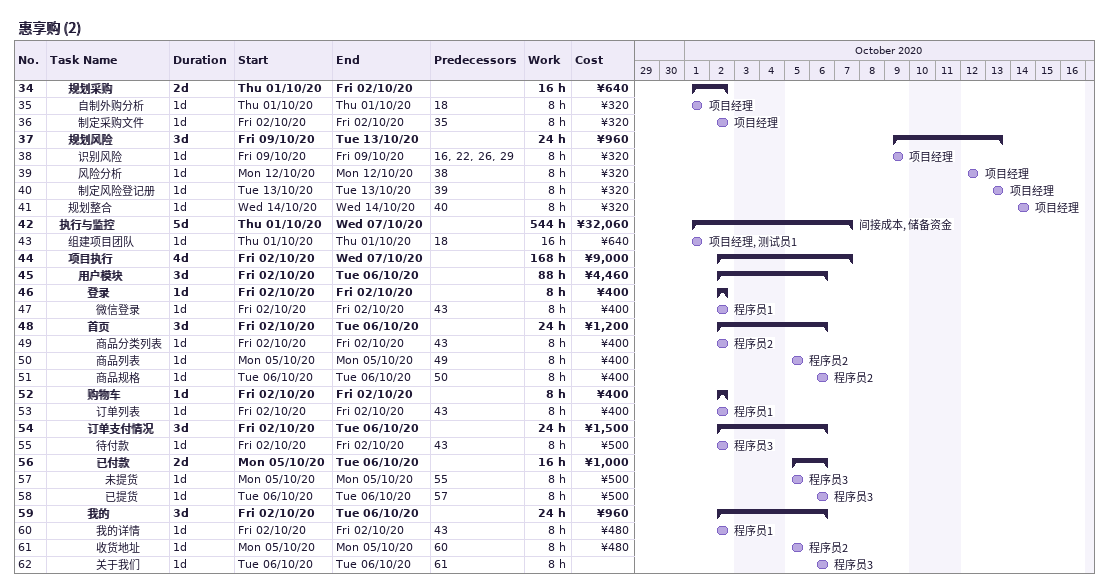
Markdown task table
惠享购 (2)

| ID | Level | Task | Duration | Start | Finish | Predecessors | Resources | Work (h) | Cost (¥) |
|---|---|---|---|---|---|---|---|---|---|
| 34 | 3 | **规划采购** | 2d | 2020-10-01 | 2020-10-02 |  |  | 16 | 640 |
| 35 | 4 | 自制外购分析 | 1d | 2020-10-01 | 2020-10-01 | 18 | 项目经理 | 8 | 320 |
| 36 | 4 | 制定采购文件 | 1d | 2020-10-02 | 2020-10-02 | 35 | 项目经理 | 8 | 320 |
| 37 | 3 | **规划风险** | 3d | 2020-10-09 | 2020-10-13 |  |  | 24 | 960 |
| 38 | 4 | 识别风险 | 1d | 2020-10-09 | 2020-10-09 | 16, 22, 26, 29 | 项目经理 | 8 | 320 |
| 39 | 4 | 风险分析 | 1d | 2020-10-12 | 2020-10-12 | 38 | 项目经理 | 8 | 320 |
| 40 | 4 | 制定风险登记册 | 1d | 2020-10-13 | 2020-10-13 | 39 | 项目经理 | 8 | 320 |
| 41 | 3 | 规划整合 | 1d | 2020-10-14 | 2020-10-14 | 40 | 项目经理 | 8 | 320 |
| 42 | 2 | **执行与监控** | 5d | 2020-10-01 | 2020-10-07 |  | 间接成本, 储备资金 | 544 | 32060 |
| 43 | 3 | 组建项目团队 | 1d | 2020-10-01 | 2020-10-01 | 18 | 项目经理, 测试员1 | 16 | 640 |
| 44 | 3 | **项目执行** | 4d | 2020-10-02 | 2020-10-07 |  |  | 168 | 9000 |
| 45 | 4 | **用户模块** | 3d | 2020-10-02 | 2020-10-06 |  |  | 88 | 4460 |
| 46 | 5 | **登录** | 1d | 2020-10-02 | 2020-10-02 |  |  | 8 | 400 |
| 47 | 6 | 微信登录 | 1d | 2020-10-02 | 2020-10-02 | 43 | 程序员1 | 8 | 400 |
| 48 | 5 | **首页** | 3d | 2020-10-02 | 2020-10-06 |  |  | 24 | 1200 |
| 49 | 6 | 商品分类列表 | 1d | 2020-10-02 | 2020-10-02 | 43 | 程序员2 | 8 | 400 |
| 50 | 6 | 商品列表 | 1d | 2020-10-05 | 2020-10-05 | 49 | 程序员2 | 8 | 400 |
| 51 | 6 | 商品规格 | 1d | 2020-10-06 | 2020-10-06 | 50 | 程序员2 | 8 | 400 |
| 52 | 5 | **购物车** | 1d | 2020-10-02 | 2020-10-02 |  |  | 8 | 400 |
| 53 | 6 | 订单列表 | 1d | 2020-10-02 | 2020-10-02 | 43 | 程序员1 | 8 | 400 |
| 54 | 5 | **订单支付情况** | 3d | 2020-10-02 | 2020-10-06 |  |  | 24 | 1500 |
| 55 | 6 | 待付款 | 1d | 2020-10-02 | 2020-10-02 | 43 | 程序员3 | 8 | 500 |
| 56 | 6 | **已付款** | 2d | 2020-10-05 | 2020-10-06 |  |  | 16 | 1000 |
| 57 | 7 | 未提货 | 1d | 2020-10-05 | 2020-10-05 | 55 | 程序员3 | 8 | 500 |
| 58 | 7 | 已提货 | 1d | 2020-10-06 | 2020-10-06 | 57 | 程序员3 | 8 | 500 |
| 59 | 5 | **我的** | 3d | 2020-10-02 | 2020-10-06 |  |  | 24 | 960 |
| 60 | 6 | 我的详情 | 1d | 2020-10-02 | 2020-10-02 | 43 | 程序员1 | 8 | 480 |
| 61 | 6 | 收货地址 | 1d | 2020-10-05 | 2020-10-05 | 60 | 程序员2 | 8 | 480 |
| 62 | 6 | 关于我们 | 1d | 2020-10-06 | 2020-10-06 | 61 | 程序员3 | 8 |  |
